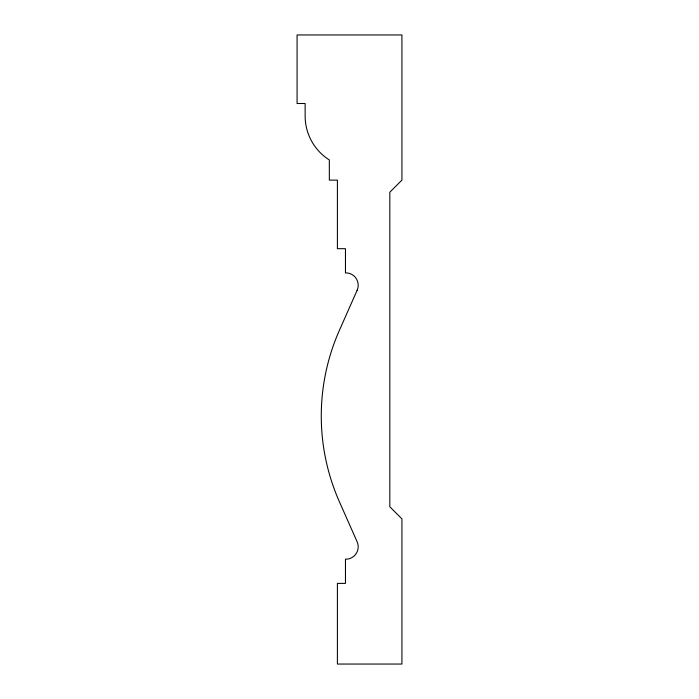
<?xml version="1.0" encoding="UTF-8"?>
<svg xmlns="http://www.w3.org/2000/svg" width="699" height="699" viewBox="0 0 699 699"><rect width="100%" height="100%" fill="white"/><g stroke="black" fill="none" stroke-linecap="round" stroke-linejoin="round"><path stroke-width="1.05" d="M357.145 290.268L339.426 330.269A211.718 211.718 0 0 0 339.426 501.812L357.145 541.812A12.381 12.381 0 0 1 345.463 559.2L345.463 583.394L337.399 583.394L337.399 664.05L401.925 664.05L401.925 518.876L389.824 506.775L389.824 192.225L401.925 180.124L401.925 34.95L297.075 34.95L297.075 103.504L305.14 103.504L305.14 116.436A51.997 51.997 0 0 0 329.334 159.966L329.334 180.124L337.399 180.124L337.399 248.687L345.463 248.687L345.463 272.881A12.381 12.381 0 0 1 357.145 290.268"/></g></svg>
